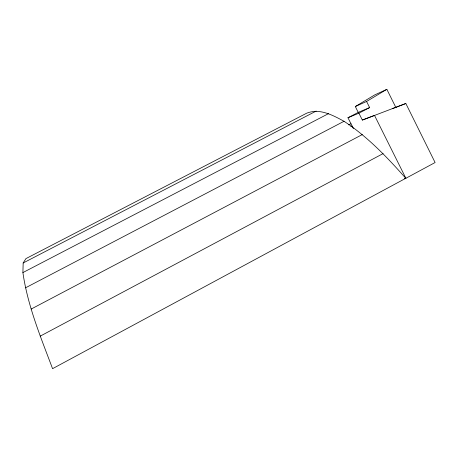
<?xml version="1.0" encoding="UTF-8"?>
<svg xmlns="http://www.w3.org/2000/svg" width="458" height="458" viewBox="0 0 458 458"><rect width="100%" height="100%" fill="white"/><g stroke="black" fill="none" stroke-linecap="round" stroke-linejoin="round"><path stroke-width="0.69" d="M22.9 272.579L23.175 262.984L25.917 258.627L306.723 113.178C319.684 107.985 332.789 115.216 344.032 121.284C367.637 136.747 387.182 157.283 405.782 178.288L52.567 368.673C40.791 337.328 27.68 305.933 22.9 272.579L328.604 113.59M386.85 89.327L366.583 101.47L369.635 107.59L358.236 112.387L355.311 106.542L374.713 94.921L386.85 89.327L396.021 107.79M404.385 178.465L405.88 178.276L435.1 162.527L405.84 103.502L362.341 120.07L358.9 113.2L347.96 117.752L353.404 128.606M40.19 336.155L383.088 153.607M31.161 309.064L362.312 134.56M347.96 117.752L358.236 112.387M358.9 113.2L369.635 107.59M25.459 287.859L344.032 121.284M23.175 262.984L316.169 111.071M355.311 106.542L366.583 101.47M348.338 124.851L351.005 123.82M362.341 120.07L374.518 115.41L405.88 178.276M392.271 108.689L405.84 103.502M350.788 126.557L352.122 126.059"/></g></svg>
